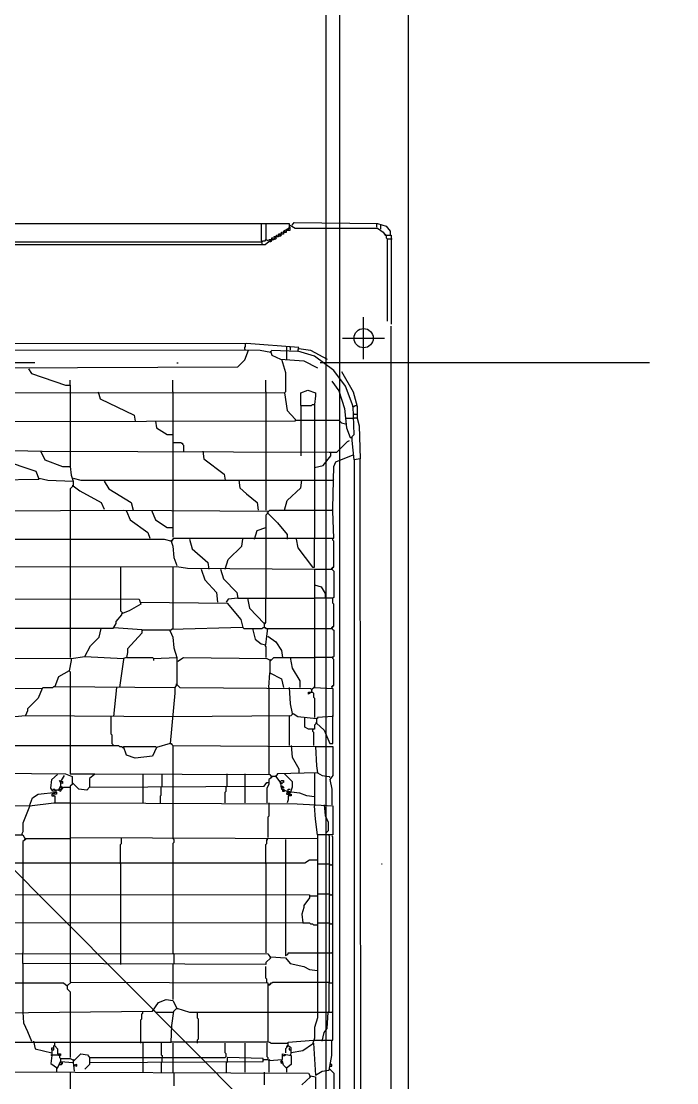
# Model space of a CAD drawing. Extents: x 4511820 to 5180432, y -1526536 to -944957.
# Drawn here: x 5147823 to 5148300, y -1028558 to -1027784 of the extents above; entities that cross this region are included whole.
import ezdxf

# ---------------------------------------------------------------- set-up
doc = ezdxf.new("R2010")
doc.units = 0
doc.header["$MEASUREMENT"] = 0
doc.linetypes.add('BODKOCIARKOVANA_3', pattern=[5.6, 3, -1.3, 0, -1.3])
for name, color, linetype in [('osi', 253, 'CONTINUOUS'), ('POZEMOK', 7, 'CONTINUOUS'), ('ZZ-chladenie', 133, 'CONTINUOUS')]:
    doc.layers.add(name, color=color, linetype=linetype)

msp = doc.modelspace()

# ---------------------------------------------------------------- linework, layer by layer
at = {"layer": 'osi', "linetype": 'BODKOCIARKOVANA_3', "ltscale": 80}
msp.add_line((5157242.5, -1028033.172), (5093572.5, -1028033.172), dxfattribs=at)
at = {"layer": 'POZEMOK'}
msp.add_line((5149565.898, -1030158.886), (5143002.5, -1023568.172), dxfattribs=at)
at = {"layer": 'ZZ-chladenie'}
for p, q in [((5148044.716, -1028913.604), (5148044.716, -1026664.74)), ((5148054.716, -1028913.604), (5148054.716, -1026664.74)), ((5148104.716, -1028913.604), (5148104.716, -1026664.74)), ((5147396.079, -1027931.365), (5148017.896, -1027931.365)), ((5147997.405, -1027931.365), (5147997.405, -1027944.084)), ((5148000.937, -1027931.365), (5148000.937, -1027943.377)), ((5148017.896, -1027934.898), (5148013.657, -1027937.018)), ((5148015.776, -1027937.724), (5148015.776, -1027936.311)), ((5148015.776, -1027936.311), (5148018.602, -1027936.311)), ((5148017.189, -1027935.604), (5148017.896, -1027934.898)), ((5148017.189, -1027936.311), (5148017.189, -1027935.604)), ((5148017.189, -1027935.604), (5148017.189, -1027936.311)), ((5148017.896, -1027931.365), (5148017.896, -1027934.898)), ((5148017.896, -1027934.898), (5148017.896, -1027934.191)), ((5148017.896, -1027934.191), (5148018.602, -1027934.191)), ((5148017.896, -1027934.898), (5148018.602, -1027935.604)), ((5148018.602, -1027932.778), (5148022.136, -1027934.898)), ((5148018.602, -1027936.311), (5148018.602, -1027934.191)), ((5148020.016, -1027932.778), (5148021.429, -1027930.658)), ((5148021.429, -1027930.658), (5148082.198, -1027931.365)), ((5148022.136, -1027934.898), (5148082.198, -1027934.898)), ((5148081.491, -1027931.365), (5148081.491, -1027934.191)), ((5148082.198, -1027931.365), (5148088.557, -1027933.485)), ((5148082.198, -1027934.898), (5148086.437, -1027937.724)), ((5148084.318, -1027932.072), (5148084.318, -1027935.604)), ((5148088.557, -1027933.485), (5148091.384, -1027937.018)), ((5147997.405, -1027944.084), (5147998.111, -1027944.084)), ((5147998.111, -1027944.79), (5147998.818, -1027944.084)), ((5147998.818, -1027944.084), (5148000.231, -1027944.084)), ((5148000.231, -1027944.084), (5148000.937, -1027943.377)), ((5148000.937, -1027943.377), (5148001.644, -1027943.377)), ((5148001.644, -1027943.377), (5148002.35, -1027944.084)), ((5148006.591, -1027943.377), (5148003.057, -1027943.377)), ((5148003.057, -1027943.377), (5148003.057, -1027944.79)), ((5148004.47, -1027944.084), (5148003.764, -1027943.377)), ((5148003.764, -1027943.377), (5148004.47, -1027944.084)), ((5148003.764, -1027944.79), (5148004.47, -1027944.084)), ((5148004.47, -1027944.084), (5148005.177, -1027944.084)), ((5148004.47, -1027944.084), (5148004.47, -1027944.79)), ((5148005.177, -1027942.671), (5148005.177, -1027941.964)), ((5148005.177, -1027941.964), (5148005.884, -1027941.964)), ((5148005.884, -1027941.964), (5148005.177, -1027942.671)), ((5148005.177, -1027942.671), (5148005.177, -1027943.377)), ((5148005.177, -1027944.084), (5148005.177, -1027943.377)), ((5148007.297, -1027941.258), (5148006.591, -1027941.964)), ((5148010.123, -1027941.258), (5148006.591, -1027941.258)), ((5148006.591, -1027941.258), (5148006.591, -1027943.377)), ((5148006.591, -1027941.964), (5148007.297, -1027942.671)), ((5148008.004, -1027941.964), (5148007.297, -1027941.258)), ((5148007.297, -1027942.671), (5148008.004, -1027942.671)), ((5148008.004, -1027942.671), (5148008.71, -1027941.964)), ((5148008.71, -1027941.964), (5148008.004, -1027941.964)), ((5148008.71, -1027940.551), (5148008.71, -1027939.845)), ((5148008.71, -1027939.845), (5148009.417, -1027939.845)), ((5148009.417, -1027939.845), (5148008.71, -1027940.551)), ((5148008.71, -1027940.551), (5148008.71, -1027941.258)), ((5148010.83, -1027939.138), (5148010.123, -1027939.845)), ((5148013.657, -1027939.138), (5148010.123, -1027939.138)), ((5148010.123, -1027939.138), (5148010.123, -1027941.258)), ((5148010.123, -1027939.845), (5148010.83, -1027940.551)), ((5148011.536, -1027939.845), (5148010.83, -1027939.138)), ((5148010.83, -1027940.551), (5148011.536, -1027940.551)), ((5148011.536, -1027940.551), (5148012.243, -1027939.845)), ((5148012.243, -1027939.845), (5148011.536, -1027939.845)), ((5148012.243, -1027938.431), (5148012.243, -1027937.724)), ((5148012.243, -1027937.724), (5148012.95, -1027937.724)), ((5148012.95, -1027937.724), (5148012.243, -1027938.431)), ((5148012.243, -1027938.431), (5148012.243, -1027939.138)), ((5148013.657, -1027937.724), (5148014.363, -1027937.018)), ((5148013.657, -1027937.018), (5148013.657, -1027939.138)), ((5148013.657, -1027937.724), (5148015.776, -1027937.724)), ((5148014.363, -1027937.018), (5148015.07, -1027937.724)), ((5148015.07, -1027937.724), (5148015.776, -1027937.018)), ((5148086.437, -1027937.724), (5148087.85, -1027939.845)), ((5148088.557, -1027939.845), (5148087.85, -1027939.138)), ((5148087.85, -1027939.845), (5148092.09, -1027939.845)), ((5148088.557, -1027939.845), (5148088.557, -1027941.964)), ((5148088.557, -1027941.964), (5148089.263, -1027942.671)), ((5148089.263, -1027942.671), (5148092.09, -1027942.671)), ((5148089.263, -1027942.671), (5148089.263, -1028002.733)), ((5148091.384, -1027937.018), (5148091.384, -1027939.845)), ((5148092.09, -1027939.845), (5148092.09, -1028004.852)), ((5148092.09, -1027942.671), (5148092.797, -1027942.671)), ((5147418.691, -1027944.79), (5147998.111, -1027944.79)), ((5148000.231, -1027946.911), (5147418.691, -1027946.911)), ((5147998.111, -1027946.911), (5147998.111, -1027945.497)), ((5148003.057, -1027944.79), (5148000.231, -1027946.911)), ((5148004.47, -1027944.79), (5148003.764, -1027944.79)), ((5148072.094, -1028030.412), (5148072.094, -1027999.75)), ((5148092.09, -1028790.602), (5148092.09, -1028006.265)), ((5147986.805, -1028018.985), (5147590.397, -1028019.691)), ((5147985.392, -1028021.811), (5147986.098, -1028021.104)), ((5147986.098, -1028021.104), (5147986.098, -1028018.985)), ((5148024.962, -1028021.811), (5147986.805, -1028018.985)), ((5148015.776, -1028021.104), (5148015.776, -1028023.931)), ((5148018.602, -1028021.811), (5148018.602, -1028021.104)), ((5148056.763, -1028015.081), (5148087.424, -1028015.081)), ((5147605.236, -1028023.224), (5147996.698, -1028023.931)), ((5147985.392, -1028023.224), (5147985.392, -1028021.811)), ((5147985.392, -1028023.224), (5147985.392, -1028023.931)), ((5147985.392, -1028030.997), (5147988.218, -1028023.931)), ((5147996.698, -1028023.931), (5148004.47, -1028025.344)), ((5148004.47, -1028025.344), (5148005.177, -1028023.931)), ((5148004.47, -1028025.344), (5148004.47, -1028024.638)), ((5148004.47, -1028025.344), (5148005.177, -1028027.464)), ((5148005.177, -1028023.931), (5148024.255, -1028024.638)), ((5148005.177, -1028027.464), (5148011.536, -1028030.29)), ((5148015.776, -1028023.931), (5148015.776, -1028030.29)), ((5148018.602, -1028021.811), (5148018.602, -1028023.931)), ((5148024.255, -1028024.638), (5148024.962, -1028021.811)), ((5148036.268, -1028028.17), (5148024.255, -1028024.638)), ((5148024.962, -1028022.517), (5148033.441, -1028023.931)), ((5148033.441, -1028023.931), (5148045.454, -1028030.29)), ((5148050.4, -1028038.77), (5148036.268, -1028028.17)), ((5147631.381, -1028037.356), (5147980.446, -1028035.943)), ((5147980.446, -1028035.943), (5147985.392, -1028030.997)), ((5148011.536, -1028030.29), (5148028.495, -1028031.704)), ((5148012.243, -1028030.29), (5148015.07, -1028040.183)), ((5148028.495, -1028031.704), (5148038.388, -1028036.65)), ((5147827.818, -1028037.356), (5147829.938, -1028040.89)), ((5147829.938, -1028040.89), (5147854.669, -1028049.369)), ((5148015.07, -1028040.183), (5148015.07, -1028054.315)), ((5148058.879, -1028050.076), (5148050.4, -1028038.77)), ((5148056.053, -1028039.476), (5148064.532, -1028054.315)), ((5147854.669, -1028049.369), (5147858.203, -1028049.369)), ((5147858.203, -1028049.369), (5147858.203, -1028045.835)), ((5147858.203, -1028049.369), (5147858.203, -1028054.315)), ((5147933.103, -1028054.315), (5147933.103, -1028045.835)), ((5148000.937, -1028054.315), (5148000.937, -1028045.835)), ((5148048.987, -1028046.542), (5148053.933, -1028053.608)), ((5148064.532, -1028064.914), (5148058.879, -1028050.076)), ((5147557.893, -1028054.315), (5148014.363, -1028055.022)), ((5147858.203, -1028054.315), (5147858.203, -1028075.513)), ((5147878.694, -1028054.315), (5147880.107, -1028059.261)), ((5147880.107, -1028059.261), (5147904.839, -1028071.274)), ((5147933.103, -1028054.315), (5147933.103, -1028075.513)), ((5148000.937, -1028054.315), (5148000.937, -1028075.513)), ((5148015.07, -1028054.315), (5148014.363, -1028055.022)), ((5148014.363, -1028055.022), (5148016.483, -1028067.74)), ((5148026.375, -1028055.022), (5148031.322, -1028052.902)), ((5148026.375, -1028064.208), (5148026.375, -1028055.022)), ((5148031.322, -1028052.902), (5148036.975, -1028055.022)), ((5148036.975, -1028057.142), (5148036.268, -1028063.501)), ((5148036.975, -1028055.022), (5148036.975, -1028057.142)), ((5148053.933, -1028053.608), (5148058.173, -1028066.327)), ((5148064.532, -1028054.315), (5148067.359, -1028064.914)), ((5148016.483, -1028067.74), (5148022.136, -1028074.1)), ((5148026.375, -1028064.208), (5148026.375, -1028074.807)), ((5148026.375, -1028064.208), (5148034.148, -1028064.208)), ((5148034.148, -1028064.208), (5148034.855, -1028063.501)), ((5148034.855, -1028063.501), (5148036.268, -1028063.501)), ((5148036.268, -1028063.501), (5148036.268, -1028074.807)), ((5148058.173, -1028066.327), (5148059.586, -1028080.46)), ((5148064.532, -1028064.914), (5148063.826, -1028064.914)), ((5148064.532, -1028064.914), (5148065.239, -1028064.914)), ((5148065.239, -1028085.406), (5148064.532, -1028064.914)), ((5148065.239, -1028064.914), (5148065.945, -1028064.208)), ((5148065.945, -1028064.208), (5148066.652, -1028064.208)), ((5148067.359, -1028064.914), (5148067.359, -1028073.394)), ((5148022.136, -1028075.513), (5147747.264, -1028076.22)), ((5147858.203, -1028075.513), (5147858.203, -1028097.418)), ((5147904.839, -1028071.274), (5147905.545, -1028075.513)), ((5147920.384, -1028075.513), (5147921.091, -1028080.46)), ((5147933.103, -1028075.513), (5147933.103, -1028085.406)), ((5148000.937, -1028075.513), (5148000.937, -1028097.418)), ((5148022.136, -1028074.1), (5148022.136, -1028075.513)), ((5148022.136, -1028074.807), (5148046.867, -1028074.807)), ((5148026.375, -1028074.807), (5148026.375, -1028097.418)), ((5148036.268, -1028074.807), (5148036.268, -1028097.418)), ((5148046.867, -1028074.807), (5148053.933, -1028074.807)), ((5148053.933, -1028074.807), (5148056.053, -1028076.926)), ((5148058.879, -1028073.394), (5148065.239, -1028073.394)), ((5148065.239, -1028070.567), (5148064.532, -1028070.567)), ((5148065.239, -1028070.567), (5148067.359, -1028070.567)), ((5148067.359, -1028073.394), (5148065.239, -1028073.394)), ((5148067.359, -1028073.394), (5148068.772, -1028079.047)), ((5147921.091, -1028080.46), (5147928.863, -1028085.406)), ((5148056.053, -1028076.926), (5148058.879, -1028077.633)), ((5148059.586, -1028080.46), (5148062.412, -1028087.526)), ((5148068.772, -1028079.047), (5148069.479, -1028103.071)), ((5147928.863, -1028085.406), (5147933.103, -1028085.406)), ((5147933.103, -1028085.406), (5147933.103, -1028097.418)), ((5147933.103, -1028091.059), (5147938.756, -1028091.059)), ((5147938.756, -1028091.059), (5147939.462, -1028091.765)), ((5148052.52, -1028098.125), (5148060.293, -1028090.352)), ((5148060.293, -1028090.352), (5148061.706, -1028089.646)), ((5148062.412, -1028087.526), (5148063.119, -1028087.526)), ((5148063.119, -1028087.526), (5148063.826, -1028087.526)), ((5148063.826, -1028086.819), (5148065.239, -1028085.406)), ((5148063.826, -1028089.646), (5148063.826, -1028086.819)), ((5148065.239, -1028103.778), (5148063.826, -1028089.646)), ((5147805.913, -1028096.712), (5147837.711, -1028097.418)), ((5147837.004, -1028098.125), (5147837.004, -1028097.418)), ((5147837.004, -1028098.125), (5147839.83, -1028103.778)), ((5147837.711, -1028097.418), (5148046.867, -1028098.125)), ((5147858.203, -1028097.418), (5147858.203, -1028108.724)), ((5147933.103, -1028097.418), (5147933.103, -1028118.617)), ((5147939.462, -1028091.765), (5147940.169, -1028091.765)), ((5147940.169, -1028091.765), (5147940.169, -1028092.472)), ((5147940.169, -1028092.472), (5147940.875, -1028093.178)), ((5147940.875, -1028093.178), (5147940.875, -1028097.418)), ((5147955.008, -1028097.418), (5147955.714, -1028103.071)), ((5148000.937, -1028097.418), (5148000.937, -1028118.617)), ((5148026.375, -1028097.418), (5148026.375, -1028100.951)), ((5148036.268, -1028097.418), (5148036.268, -1028118.617)), ((5148046.867, -1028098.125), (5148052.52, -1028098.125)), ((5148048.28, -1028100.951), (5148048.28, -1028098.831)), ((5147833.471, -1028112.257), (5147808.033, -1028103.778)), ((5147839.83, -1028103.778), (5147852.549, -1028108.724)), ((5147955.714, -1028103.071), (5147970.553, -1028114.377)), ((5148042.627, -1028108.017), (5148048.28, -1028100.951)), ((5148050.4, -1028108.724), (5148051.814, -1028105.191)), ((5148051.814, -1028105.191), (5148064.532, -1028100.244)), ((5148069.479, -1028103.071), (5148065.239, -1028103.778)), ((5148065.239, -1028103.778), (5148065.239, -1028758.098)), ((5148070.185, -1028758.805), (5148069.479, -1028103.071)), ((5147835.591, -1028117.91), (5147833.471, -1028112.257)), ((5147852.549, -1028108.724), (5147858.203, -1028108.724)), ((5147858.203, -1028108.724), (5147858.909, -1028115.083)), ((5147970.553, -1028114.377), (5147971.26, -1028118.617)), ((5148036.268, -1028109.431), (5148042.627, -1028108.017)), ((5148049.693, -1028139.108), (5148050.4, -1028108.724)), ((5147783.302, -1028118.617), (5147835.591, -1028117.91)), ((5147835.591, -1028117.203), (5147834.884, -1028117.91)), ((5147835.591, -1028117.203), (5147841.95, -1028118.617)), ((5147841.95, -1028118.617), (5147860.322, -1028119.323)), ((5147858.909, -1028115.083), (5147860.322, -1028119.323)), ((5147860.322, -1028117.203), (5147865.975, -1028118.617)), ((5147860.322, -1028119.323), (5147860.322, -1028122.856)), ((5147865.975, -1028118.617), (5148049.693, -1028118.617)), ((5147882.934, -1028119.323), (5147886.466, -1028124.976)), ((5147933.103, -1028118.617), (5147933.103, -1028140.521)), ((5147981.152, -1028118.617), (5147981.859, -1028124.269)), ((5148000.937, -1028118.617), (5148000.937, -1028140.521)), ((5148026.375, -1028124.269), (5148027.082, -1028118.617)), ((5148036.268, -1028118.617), (5148036.268, -1028140.521)), ((5148049.693, -1028118.617), (5148050.4, -1028117.91)), ((5147860.322, -1028122.856), (5147858.203, -1028124.976)), ((5147858.203, -1028124.976), (5147858.203, -1028140.521)), ((5147860.322, -1028122.856), (5147859.616, -1028122.856)), ((5147860.322, -1028122.856), (5147865.269, -1028126.39)), ((5147865.269, -1028126.39), (5147880.814, -1028134.869)), ((5147886.466, -1028124.976), (5147902.719, -1028134.869)), ((5147981.859, -1028124.269), (5147986.805, -1028128.509)), ((5147986.805, -1028128.509), (5147994.578, -1028134.869)), ((5148016.483, -1028133.456), (5148026.375, -1028124.269)), ((5147880.814, -1028134.869), (5147882.934, -1028139.815)), ((5147902.719, -1028134.869), (5147904.132, -1028140.521)), ((5147994.578, -1028134.869), (5147995.284, -1028140.521)), ((5148014.363, -1028140.521), (5148016.483, -1028133.456)), ((5147782.595, -1028141.228), (5147897.066, -1028140.521)), ((5147858.203, -1028140.521), (5147858.203, -1028161.719)), ((5147897.066, -1028140.521), (5148002.35, -1028141.228)), ((5147899.186, -1028141.228), (5147899.186, -1028140.521)), ((5147899.186, -1028141.228), (5147902.012, -1028147.587)), ((5147917.557, -1028140.521), (5147920.384, -1028147.587)), ((5147933.103, -1028140.521), (5147933.103, -1028153.24)), ((5148002.35, -1028142.641), (5148000.937, -1028144.055)), ((5148000.937, -1028144.055), (5148000.937, -1028161.719)), ((5148002.35, -1028142.641), (5148001.644, -1028142.641)), ((5148002.35, -1028141.228), (5148003.057, -1028141.228)), ((5148002.35, -1028141.228), (5148002.35, -1028142.641)), ((5148002.35, -1028142.641), (5148009.417, -1028149.708)), ((5148003.057, -1028141.228), (5148003.764, -1028140.521)), ((5148003.764, -1028140.521), (5148048.987, -1028140.521)), ((5148036.268, -1028140.521), (5148036.268, -1028161.719)), ((5148048.987, -1028140.521), (5148049.693, -1028139.815)), ((5148049.693, -1028141.228), (5148049.693, -1028139.108)), ((5148050.4, -1028161.013), (5148049.693, -1028141.228)), ((5147902.012, -1028147.587), (5147914.731, -1028156.774)), ((5147920.384, -1028147.587), (5147928.863, -1028153.24)), ((5148009.417, -1028149.708), (5148016.483, -1028158.187)), ((5147914.731, -1028156.774), (5147916.144, -1028161.013)), ((5147928.863, -1028153.24), (5147933.103, -1028153.24)), ((5147933.103, -1028153.24), (5147933.103, -1028160.306)), ((5147992.458, -1028161.719), (5147994.578, -1028155.36)), ((5147994.578, -1028155.36), (5148000.937, -1028153.24)), ((5148016.483, -1028158.187), (5148016.483, -1028161.719)), ((5147750.798, -1028161.719), (5147926.743, -1028161.719)), ((5147858.203, -1028161.719), (5147858.203, -1028182.212)), ((5147926.743, -1028161.719), (5147932.396, -1028163.133)), ((5147931.69, -1028163.133), (5147932.396, -1028162.426)), ((5147931.69, -1028163.133), (5147933.103, -1028166.666)), ((5147932.396, -1028163.133), (5147933.809, -1028161.013)), ((5147933.103, -1028166.666), (5147933.809, -1028175.145)), ((5147933.809, -1028161.013), (5148050.4, -1028161.013)), ((5147945.115, -1028161.719), (5147947.235, -1028168.786)), ((5147973.38, -1028176.558), (5147983.272, -1028166.666)), ((5147983.272, -1028166.666), (5147983.979, -1028161.719)), ((5148000.937, -1028161.719), (5148000.937, -1028183.625)), ((5148022.842, -1028161.719), (5148024.255, -1028168.079)), ((5148024.255, -1028168.079), (5148034.855, -1028182.212)), ((5148036.268, -1028182.212), (5148036.268, -1028161.719)), ((5148049.693, -1028161.719), (5148049.693, -1028161.013)), ((5148049.693, -1028162.426), (5148049.693, -1028161.719)), ((5148050.4, -1028163.133), (5148049.693, -1028162.426)), ((5148050.4, -1028182.212), (5148050.4, -1028163.133)), ((5147933.809, -1028175.145), (5147935.93, -1028180.798)), ((5147947.235, -1028168.786), (5147958.541, -1028178.678)), ((5147708.401, -1028182.212), (5147935.93, -1028181.505)), ((5147858.203, -1028182.212), (5147858.203, -1028204.823)), ((5147894.946, -1028182.212), (5147894.946, -1028204.823)), ((5147933.103, -1028182.212), (5147933.103, -1028207.649)), ((5147935.93, -1028181.505), (5147943.702, -1028182.918)), ((5147943.702, -1028182.918), (5148036.268, -1028183.625)), ((5147953.595, -1028183.625), (5147956.421, -1028191.397)), ((5147958.541, -1028178.678), (5147959.248, -1028183.625)), ((5147967.727, -1028183.625), (5147969.847, -1028190.691)), ((5147971.26, -1028183.625), (5147973.38, -1028176.558)), ((5148000.937, -1028183.625), (5148000.937, -1028204.823)), ((5148034.855, -1028182.212), (5148036.268, -1028182.212)), ((5148036.268, -1028183.625), (5148048.987, -1028183.625)), ((5148036.268, -1028183.625), (5148036.268, -1028269.831)), ((5148048.987, -1028182.918), (5148049.693, -1028182.212)), ((5148048.987, -1028183.625), (5148049.693, -1028182.918)), ((5148048.987, -1028183.625), (5148048.987, -1028182.918)), ((5148048.987, -1028183.625), (5148049.693, -1028184.331)), ((5148049.693, -1028182.212), (5148050.4, -1028182.212)), ((5147956.421, -1028191.397), (5147964.9, -1028200.583)), ((5147969.847, -1028190.691), (5147979.739, -1028200.583)), ((5148049.693, -1028184.331), (5148050.4, -1028185.038)), ((5148050.4, -1028185.038), (5148050.4, -1028204.117)), ((5148036.268, -1028194.93), (5148041.214, -1028196.344)), ((5148041.214, -1028196.344), (5148044.041, -1028201.29)), ((5147708.401, -1028204.823), (5147908.371, -1028205.53)), ((5147858.203, -1028204.823), (5147858.203, -1028226.728)), ((5147894.946, -1028204.823), (5147894.946, -1028214.009)), ((5147908.371, -1028205.53), (5147909.784, -1028209.062)), ((5147964.9, -1028200.583), (5147965.607, -1028207.649)), ((5147973.38, -1028205.53), (5147971.966, -1028207.649)), ((5147980.446, -1028204.823), (5147973.38, -1028205.53)), ((5147979.739, -1028200.583), (5147980.446, -1028204.823)), ((5147980.446, -1028204.823), (5148036.268, -1028204.823)), ((5147987.512, -1028204.823), (5147988.925, -1028211.889)), ((5148000.937, -1028222.488), (5148000.937, -1028204.823)), ((5148049.693, -1028204.823), (5148036.268, -1028204.823)), ((5148044.041, -1028201.29), (5148044.041, -1028204.823)), ((5148049.693, -1028204.823), (5148049.693, -1028204.117)), ((5148050.4, -1028204.117), (5148049.693, -1028204.823)), ((5148049.693, -1028208.356), (5148049.693, -1028204.823)), ((5147894.946, -1028214.009), (5147895.653, -1028214.715)), ((5147901.305, -1028214.009), (5147895.653, -1028216.128)), ((5147895.653, -1028214.715), (5147896.359, -1028215.422)), ((5147909.784, -1028209.062), (5147901.305, -1028214.009)), ((5147909.784, -1028207.649), (5147972.673, -1028208.356)), ((5147933.103, -1028207.649), (5147933.103, -1028226.728)), ((5147972.673, -1028208.356), (5147982.566, -1028220.369)), ((5147988.925, -1028211.889), (5147999.524, -1028223.195)), ((5148050.4, -1028209.062), (5148049.693, -1028208.356)), ((5148050.4, -1028225.314), (5148050.4, -1028209.062)), ((5147895.653, -1028216.835), (5147891.413, -1028221.782)), ((5147891.413, -1028221.782), (5147891.413, -1028223.195)), ((5147895.653, -1028216.128), (5147895.653, -1028216.835)), ((5147982.566, -1028220.369), (5147983.979, -1028226.021)), ((5147999.524, -1028223.195), (5148000.231, -1028222.488)), ((5148000.231, -1028223.195), (5148000.937, -1028222.488)), ((5147889.293, -1028226.728), (5147708.401, -1028226.728)), ((5147858.203, -1028226.728), (5147858.203, -1028247.926)), ((5147879.4, -1028233.087), (5147880.814, -1028226.728)), ((5147891.413, -1028223.195), (5147889.293, -1028226.728)), ((5147890, -1028226.021), (5147910.491, -1028227.435)), ((5147910.491, -1028230.261), (5147899.892, -1028241.567)), ((5147910.491, -1028227.435), (5147910.491, -1028230.261)), ((5147911.198, -1028228.141), (5147910.491, -1028228.848)), ((5147931.69, -1028228.141), (5147911.198, -1028228.141)), ((5147930.983, -1028228.848), (5147930.983, -1028228.141)), ((5147930.983, -1028228.848), (5147933.103, -1028233.087)), ((5147983.979, -1028226.021), (5147931.69, -1028227.435)), ((5147931.69, -1028227.435), (5147931.69, -1028228.141)), ((5147933.103, -1028226.728), (5147932.396, -1028227.435)), ((5147983.979, -1028226.021), (5147984.685, -1028226.728)), ((5147984.685, -1028226.728), (5147998.111, -1028226.728)), ((5147991.045, -1028226.728), (5147993.165, -1028234.501)), ((5147998.111, -1028226.728), (5147998.818, -1028226.021)), ((5147998.818, -1028226.021), (5148000.231, -1028226.021)), ((5147999.524, -1028223.195), (5148000.231, -1028223.195)), ((5147999.524, -1028223.195), (5147999.524, -1028226.021)), ((5148000.231, -1028226.021), (5148000.937, -1028226.728)), ((5148000.937, -1028226.728), (5148036.268, -1028226.728)), ((5148001.644, -1028232.38), (5148002.35, -1028226.728)), ((5148036.268, -1028226.728), (5148048.987, -1028226.728)), ((5148048.987, -1028226.021), (5148049.693, -1028225.314)), ((5148048.987, -1028226.728), (5148049.693, -1028226.021)), ((5148048.987, -1028226.728), (5148048.987, -1028226.021)), ((5148048.987, -1028226.728), (5148049.693, -1028227.435)), ((5148049.693, -1028225.314), (5148050.4, -1028225.314)), ((5148049.693, -1028227.435), (5148050.4, -1028228.141)), ((5148050.4, -1028228.141), (5148050.4, -1028247.219)), ((5147873.041, -1028239.447), (5147879.4, -1028233.087)), ((5147933.103, -1028233.087), (5147933.809, -1028240.86)), ((5147993.165, -1028234.501), (5147997.405, -1028238.034)), ((5147997.405, -1028238.034), (5148000.937, -1028238.74)), ((5148000.937, -1028238.74), (5148001.644, -1028232.38)), ((5148002.35, -1028232.38), (5148008.004, -1028236.62)), ((5148008.004, -1028236.62), (5148012.243, -1028242.98)), ((5147868.801, -1028247.219), (5147873.041, -1028239.447)), ((5147899.892, -1028244.393), (5147899.186, -1028247.926)), ((5147899.892, -1028241.567), (5147899.892, -1028244.393)), ((5147933.809, -1028240.86), (5147935.93, -1028247.926)), ((5148000.231, -1028238.74), (5148000.231, -1028239.447)), ((5148000.231, -1028239.447), (5148000.937, -1028240.153)), ((5148000.937, -1028240.153), (5148000.937, -1028247.926)), ((5148012.243, -1028242.98), (5148012.95, -1028247.926)), ((5147708.401, -1028247.926), (5147858.909, -1028248.633)), ((5147858.909, -1028250.046), (5147857.496, -1028257.819)), ((5147858.909, -1028248.633), (5147868.801, -1028247.219)), ((5147858.909, -1028248.633), (5147858.909, -1028250.046)), ((5147868.801, -1028247.219), (5147897.066, -1028248.633)), ((5147897.066, -1028249.339), (5147894.239, -1028269.831)), ((5147899.186, -1028247.926), (5147897.066, -1028248.633)), ((5147897.066, -1028248.633), (5147897.066, -1028249.339)), ((5147899.186, -1028247.926), (5147918.264, -1028247.926)), ((5147918.264, -1028247.926), (5147918.971, -1028248.633)), ((5147918.971, -1028248.633), (5147935.93, -1028247.926)), ((5147918.971, -1028248.633), (5147918.971, -1028250.046)), ((5147935.93, -1028247.926), (5147935.93, -1028267.711)), ((5147936.636, -1028250.753), (5147940.875, -1028247.926)), ((5147940.875, -1028247.926), (5148001.644, -1028248.633)), ((5148001.644, -1028248.633), (5148004.47, -1028250.046)), ((5148003.764, -1028250.046), (5148004.47, -1028249.339)), ((5148003.764, -1028250.046), (5148003.764, -1028259.232)), ((5148004.47, -1028250.046), (5148006.591, -1028247.926)), ((5148006.591, -1028247.926), (5148036.268, -1028247.926)), ((5148018.602, -1028247.926), (5148020.016, -1028255.698)), ((5148049.693, -1028247.926), (5148036.268, -1028247.926)), ((5148049.693, -1028247.926), (5148049.693, -1028247.219)), ((5148050.4, -1028247.219), (5148049.693, -1028247.926)), ((5148049.693, -1028248.633), (5148049.693, -1028247.926)), ((5148050.4, -1028249.339), (5148049.693, -1028248.633)), ((5148050.4, -1028268.418), (5148050.4, -1028249.339)), ((5147857.496, -1028257.819), (5147849.723, -1028262.058)), ((5147857.496, -1028257.819), (5147858.203, -1028258.526)), ((5147858.203, -1028258.526), (5147858.203, -1028269.831)), ((5148003.057, -1028269.831), (5148003.764, -1028259.232)), ((5148003.764, -1028259.232), (5148012.243, -1028263.471)), ((5148020.016, -1028255.698), (5148025.669, -1028264.885)), ((5147845.483, -1028269.831), (5147846.19, -1028269.124)), ((5147846.19, -1028269.124), (5147846.896, -1028269.124)), ((5147849.723, -1028262.058), (5147846.896, -1028269.124)), ((5147846.896, -1028269.124), (5147934.516, -1028269.831)), ((5147935.93, -1028267.711), (5147934.516, -1028269.831)), ((5147935.93, -1028267.711), (5147935.223, -1028267.711)), ((5147935.93, -1028267.711), (5147938.049, -1028269.831)), ((5148012.243, -1028263.471), (5148013.657, -1028269.831)), ((5148025.669, -1028264.885), (5148025.669, -1028269.831)), ((5148048.987, -1028269.124), (5148049.693, -1028268.418)), ((5148048.987, -1028269.831), (5148049.693, -1028269.124)), ((5148048.987, -1028269.831), (5148048.987, -1028269.124)), ((5148049.693, -1028268.418), (5148050.4, -1028268.418)), ((5147708.401, -1028269.831), (5147837.711, -1028270.537)), ((5147837.711, -1028270.537), (5147834.884, -1028277.604)), ((5147837.711, -1028270.537), (5147838.417, -1028269.831)), ((5147838.417, -1028269.831), (5147845.483, -1028269.831)), ((5147858.203, -1028269.831), (5147858.203, -1028291.029)), ((5147890, -1028291.029), (5147891.413, -1028276.897)), ((5147891.413, -1028276.897), (5147892.119, -1028269.831)), ((5147934.516, -1028274.071), (5147930.983, -1028310.814)), ((5147934.516, -1028269.831), (5147934.516, -1028274.071)), ((5147938.049, -1028269.831), (5148033.441, -1028270.537)), ((5148003.057, -1028269.831), (5148003.057, -1028291.029)), ((5148017.896, -1028269.831), (5148018.602, -1028281.844)), ((5148034.148, -1028273.364), (5148032.028, -1028274.777)), ((5148032.028, -1028274.777), (5148032.028, -1028273.364)), ((5148032.028, -1028273.364), (5148034.148, -1028273.364)), ((5148033.441, -1028270.537), (5148034.148, -1028271.244)), ((5148036.268, -1028269.831), (5148034.148, -1028271.244)), ((5148034.148, -1028271.244), (5148034.855, -1028271.244)), ((5148034.148, -1028271.244), (5148034.148, -1028273.364)), ((5148034.148, -1028273.364), (5148034.855, -1028273.364)), ((5148034.855, -1028273.364), (5148035.561, -1028274.071)), ((5148036.268, -1028269.831), (5148035.561, -1028269.831)), ((5148035.561, -1028274.071), (5148035.561, -1028276.897)), ((5148035.561, -1028276.897), (5148036.268, -1028277.604)), ((5148036.268, -1028269.831), (5148049.693, -1028270.537)), ((5148049.693, -1028270.537), (5148049.693, -1028291.029)), ((5147834.884, -1028277.604), (5147827.112, -1028285.376)), ((5148018.602, -1028281.844), (5148020.016, -1028288.91)), ((5148036.268, -1028277.604), (5148036.268, -1028291.736)), ((5147817.926, -1028291.029), (5147825.698, -1028290.323)), ((5147827.112, -1028286.789), (5147825.698, -1028290.323)), ((5147825.698, -1028290.323), (5147933.103, -1028291.029)), ((5147827.112, -1028285.376), (5147827.112, -1028286.789)), ((5147858.203, -1028291.029), (5147858.203, -1028312.228)), ((5147887.88, -1028291.029), (5147887.88, -1028303.748)), ((5147933.103, -1028291.029), (5148019.309, -1028290.323)), ((5148003.057, -1028291.029), (5148003.057, -1028312.228)), ((5148017.896, -1028291.029), (5148018.602, -1028290.323)), ((5148017.896, -1028291.029), (5148017.896, -1028312.228)), ((5148019.309, -1028290.323), (5148020.723, -1028288.91)), ((5148020.016, -1028288.91), (5148020.016, -1028289.616)), ((5148020.723, -1028288.91), (5148024.255, -1028291.029)), ((5148024.255, -1028291.029), (5148037.681, -1028292.442)), ((5148029.202, -1028298.802), (5148029.202, -1028291.736)), ((5148038.388, -1028292.442), (5148037.681, -1028292.442)), ((5148037.681, -1028292.442), (5148037.681, -1028295.976)), ((5148049.693, -1028291.029), (5148038.388, -1028291.736)), ((5148038.388, -1028291.736), (5148038.388, -1028292.442)), ((5148049.693, -1028291.029), (5148049.693, -1028290.323)), ((5148049.693, -1028310.814), (5148049.693, -1028291.029)), ((5148032.028, -1028300.215), (5148029.202, -1028298.802)), ((5148036.268, -1028300.215), (5148032.028, -1028300.215)), ((5148034.855, -1028300.922), (5148035.561, -1028300.215)), ((5148037.681, -1028295.976), (5148036.268, -1028297.389)), ((5148036.268, -1028297.389), (5148036.268, -1028300.215)), ((5148037.681, -1028295.976), (5148036.975, -1028295.976)), ((5148037.681, -1028295.976), (5148043.334, -1028300.922)), ((5147887.88, -1028303.748), (5147888.587, -1028304.455)), ((5147888.587, -1028304.455), (5147888.587, -1028310.814)), ((5148034.855, -1028300.922), (5148034.855, -1028301.628)), ((5148034.855, -1028301.628), (5148035.561, -1028302.335)), ((5148035.561, -1028302.335), (5148035.561, -1028312.228)), ((5148043.334, -1028300.922), (5148047.574, -1028310.814)), ((5147783.302, -1028312.228), (5147893.533, -1028312.228)), ((5147858.203, -1028312.228), (5147858.203, -1028332.719)), ((5147888.587, -1028310.814), (5147889.293, -1028311.521)), ((5147889.293, -1028311.521), (5147889.293, -1028312.228)), ((5147893.533, -1028312.228), (5147894.239, -1028312.934)), ((5147894.239, -1028312.934), (5147895.653, -1028312.934)), ((5147895.653, -1028312.934), (5147896.359, -1028313.641)), ((5147896.359, -1028313.641), (5147897.066, -1028313.641)), ((5147899.186, -1028319.294), (5147897.066, -1028312.934)), ((5147897.066, -1028312.934), (5147920.384, -1028312.934)), ((5147921.091, -1028313.641), (5147918.264, -1028320)), ((5147920.384, -1028312.934), (5147921.091, -1028313.641)), ((5147930.983, -1028310.814), (5147921.091, -1028313.641)), ((5147930.983, -1028310.814), (5147931.69, -1028310.814)), ((5147931.69, -1028310.814), (5147932.396, -1028311.521)), ((5147932.396, -1028311.521), (5147933.103, -1028312.228)), ((5147933.103, -1028312.228), (5148036.975, -1028312.934)), ((5147933.103, -1028312.228), (5147933.103, -1028332.719)), ((5148003.057, -1028312.228), (5148003.057, -1028332.719)), ((5148019.309, -1028312.228), (5148020.016, -1028320.707)), ((5148036.975, -1028312.934), (5148049.693, -1028312.934)), ((5148036.975, -1028312.934), (5148037.681, -1028327.066)), ((5148047.574, -1028310.814), (5148049.693, -1028310.814)), ((5148049.693, -1028312.934), (5148049.693, -1028334.132)), ((5147905.545, -1028321.414), (5147899.186, -1028319.294)), ((5147918.264, -1028320), (5147905.545, -1028321.414)), ((5148020.016, -1028320.707), (5148024.962, -1028329.186)), ((5148024.962, -1028329.186), (5148024.962, -1028332.012)), ((5148037.681, -1028327.066), (5148038.388, -1028332.012)), ((5147783.302, -1028332.012), (5147854.669, -1028332.719)), ((5147844.07, -1028343.319), (5147844.777, -1028336.959)), ((5147844.777, -1028336.959), (5147849.016, -1028333.426)), ((5147851.136, -1028339.079), (5147850.43, -1028337.666)), ((5147850.43, -1028337.666), (5147852.549, -1028338.372)), ((5147851.136, -1028339.079), (5147851.843, -1028337.666)), ((5147851.843, -1028337.666), (5147853.962, -1028334.132)), ((5147852.549, -1028338.372), (5147852.549, -1028339.785)), ((5147854.669, -1028332.719), (5147859.616, -1028334.839)), ((5147858.203, -1028332.719), (5147875.868, -1028332.719)), ((5147859.616, -1028334.839), (5147859.616, -1028340.492)), ((5147875.868, -1028333.426), (5147872.334, -1028336.253)), ((5147872.334, -1028336.253), (5147872.334, -1028342.612)), ((5147875.868, -1028332.719), (5147875.161, -1028333.426)), ((5147875.868, -1028332.719), (5148003.764, -1028333.426)), ((5147875.868, -1028332.719), (5147875.868, -1028333.426)), ((5147911.198, -1028333.426), (5147911.198, -1028342.612)), ((5147925.33, -1028341.905), (5147925.33, -1028332.719)), ((5147933.103, -1028332.719), (5147933.103, -1028342.612)), ((5147972.673, -1028341.905), (5147972.673, -1028332.719)), ((5147985.392, -1028332.719), (5147985.392, -1028342.612)), ((5148005.177, -1028335.546), (5148003.057, -1028336.959)), ((5148003.057, -1028336.959), (5148003.057, -1028339.079)), ((5148003.764, -1028333.426), (5148005.177, -1028335.546)), ((5148005.177, -1028334.839), (5148004.47, -1028335.546)), ((5148008.004, -1028334.839), (5148005.177, -1028334.839)), ((5148009.417, -1028332.719), (5148008.004, -1028334.839)), ((5148008.004, -1028334.839), (5148008.004, -1028334.132)), ((5148008.004, -1028334.839), (5148010.83, -1028338.372)), ((5148038.388, -1028332.012), (5148009.417, -1028332.719)), ((5148010.83, -1028338.372), (5148012.95, -1028339.785)), ((5148011.536, -1028338.372), (5148012.243, -1028337.666)), ((5148011.536, -1028339.785), (5148011.536, -1028338.372)), ((5148012.243, -1028337.666), (5148013.657, -1028337.666)), ((5148013.657, -1028337.666), (5148013.657, -1028339.079)), ((5148014.363, -1028332.719), (5148020.016, -1028338.372)), ((5148020.016, -1028338.372), (5148020.016, -1028342.612)), ((5148036.268, -1028332.012), (5148036.268, -1028356.037)), ((5148038.388, -1028332.012), (5148041.92, -1028334.132)), ((5148041.92, -1028334.132), (5148046.867, -1028334.839)), ((5148046.867, -1028334.839), (5148047.574, -1028335.546)), ((5148049.693, -1028334.132), (5148047.574, -1028336.959)), ((5148047.574, -1028336.959), (5148048.987, -1028344.025)), ((5147834.884, -1028347.558), (5147848.31, -1028346.145)), ((5147845.483, -1028345.438), (5147844.07, -1028343.319)), ((5147845.483, -1028344.025), (5147846.896, -1028344.025)), ((5147846.896, -1028345.438), (5147845.483, -1028345.438)), ((5147846.896, -1028344.025), (5147846.896, -1028345.438)), ((5147848.31, -1028344.732), (5147847.603, -1028345.438)), ((5147847.603, -1028345.438), (5147848.31, -1028345.438)), ((5147849.723, -1028344.732), (5147848.31, -1028344.732)), ((5147848.31, -1028346.145), (5147848.31, -1028347.558)), ((5147849.723, -1028344.732), (5147851.136, -1028341.905)), ((5147850.43, -1028344.025), (5147849.723, -1028344.732)), ((5147849.723, -1028344.732), (5147850.43, -1028344.025)), ((5147849.723, -1028344.732), (5147851.136, -1028345.438)), ((5147850.43, -1028344.025), (5147851.136, -1028344.025)), ((5147852.549, -1028339.785), (5147851.136, -1028339.079)), ((5147851.136, -1028339.079), (5147851.136, -1028341.905)), ((5147851.136, -1028341.905), (5147851.136, -1028342.612)), ((5147851.136, -1028341.905), (5147852.549, -1028342.612)), ((5147851.136, -1028342.612), (5147851.843, -1028343.319)), ((5147851.136, -1028345.438), (5147853.256, -1028342.612)), ((5147851.136, -1028344.025), (5147851.843, -1028344.025)), ((5147852.549, -1028342.612), (5147851.843, -1028343.319)), ((5147851.843, -1028344.025), (5147851.843, -1028343.319)), ((5147853.256, -1028342.612), (5147858.203, -1028342.612)), ((5147859.616, -1028340.492), (5147858.203, -1028341.905)), ((5147858.203, -1028341.905), (5147858.203, -1028398.434)), ((5147860.322, -1028339.785), (5147859.616, -1028339.785)), ((5147864.562, -1028344.025), (5147860.322, -1028339.785)), ((5147870.214, -1028344.732), (5147864.562, -1028344.025)), ((5147872.334, -1028342.612), (5147870.214, -1028344.732)), ((5147872.334, -1028342.612), (5147999.524, -1028341.905)), ((5147911.198, -1028342.612), (5147911.198, -1028353.918)), ((5147924.623, -1028342.612), (5147925.33, -1028341.905)), ((5147924.623, -1028348.264), (5147924.623, -1028342.612)), ((5147933.103, -1028342.612), (5147933.103, -1028353.918)), ((5147971.26, -1028346.145), (5147971.966, -1028345.438)), ((5147971.26, -1028353.918), (5147971.26, -1028346.145)), ((5147971.966, -1028342.612), (5147972.673, -1028341.905)), ((5147971.966, -1028345.438), (5147971.966, -1028342.612)), ((5147985.392, -1028342.612), (5147985.392, -1028353.918)), ((5147999.524, -1028341.905), (5148001.644, -1028339.079)), ((5148001.644, -1028339.079), (5148003.057, -1028339.079)), ((5148003.057, -1028340.492), (5148001.644, -1028343.319)), ((5148001.644, -1028343.319), (5148001.644, -1028353.918)), ((5148003.057, -1028339.079), (5148003.057, -1028340.492)), ((5148011.536, -1028339.785), (5148012.243, -1028344.025)), ((5148012.95, -1028339.785), (5148011.536, -1028339.785)), ((5148011.536, -1028341.905), (5148012.95, -1028341.905)), ((5148012.95, -1028342.612), (5148012.243, -1028343.319)), ((5148012.243, -1028343.319), (5148012.95, -1028344.025)), ((5148012.243, -1028344.025), (5148016.483, -1028345.438)), ((5148013.657, -1028339.079), (5148012.95, -1028339.079)), ((5148012.95, -1028341.905), (5148013.657, -1028342.612)), ((5148013.657, -1028343.319), (5148012.95, -1028342.612)), ((5148012.95, -1028344.025), (5148012.95, -1028345.438)), ((5148012.95, -1028345.438), (5148014.363, -1028345.438)), ((5148013.657, -1028342.612), (5148013.657, -1028343.319)), ((5148014.363, -1028344.732), (5148013.657, -1028344.025)), ((5148014.363, -1028345.438), (5148014.363, -1028344.732)), ((5148016.483, -1028346.145), (5148015.776, -1028347.558)), ((5148016.483, -1028345.438), (5148016.483, -1028346.145)), ((5148017.189, -1028346.851), (5148017.189, -1028344.025)), ((5148017.189, -1028344.025), (5148018.602, -1028344.025)), ((5148017.896, -1028345.438), (5148017.896, -1028346.145)), ((5148020.016, -1028342.612), (5148018.602, -1028346.851)), ((5148025.669, -1028346.851), (5148019.309, -1028346.145)), ((5148048.987, -1028344.025), (5148048.987, -1028355.331)), ((5147828.525, -1028356.037), (5147830.644, -1028350.385)), ((5147828.525, -1028356.037), (5147846.19, -1028353.918)), ((5147830.644, -1028350.385), (5147834.884, -1028347.558)), ((5147848.31, -1028347.558), (5147844.777, -1028347.558)), ((5147844.777, -1028347.558), (5147844.777, -1028348.971)), ((5147844.777, -1028348.971), (5147846.896, -1028348.971)), ((5147845.483, -1028346.851), (5147846.896, -1028346.851)), ((5147846.19, -1028348.971), (5147846.19, -1028348.264)), ((5147846.19, -1028353.918), (5147858.203, -1028353.918)), ((5147846.896, -1028348.971), (5147846.896, -1028353.918)), ((5147858.203, -1028353.918), (5148023.549, -1028354.624)), ((5147923.917, -1028348.971), (5147924.623, -1028348.264)), ((5147923.917, -1028353.918), (5147923.917, -1028348.971)), ((5147933.103, -1028353.918), (5147933.103, -1028380.062)), ((5148003.057, -1028353.918), (5148003.057, -1028363.81)), ((5148015.776, -1028347.558), (5148019.309, -1028347.558)), ((5148017.189, -1028351.798), (5148016.483, -1028353.918)), ((5148018.602, -1028346.851), (5148017.189, -1028346.851)), ((5148019.309, -1028348.971), (5148017.189, -1028348.971)), ((5148017.189, -1028348.971), (5148017.189, -1028351.798)), ((5148017.896, -1028348.971), (5148017.896, -1028348.264)), ((5148019.309, -1028347.558), (5148019.309, -1028348.971)), ((5148030.615, -1028348.971), (5148025.669, -1028346.851)), ((5148036.268, -1028349.678), (5148030.615, -1028348.971)), ((5147790.368, -1028355.331), (5147828.525, -1028356.037)), ((5147828.525, -1028356.744), (5147823.578, -1028368.756)), ((5147828.525, -1028356.037), (5147828.525, -1028356.744)), ((5148023.549, -1028354.624), (5148036.975, -1028355.331)), ((5148036.975, -1028365.93), (5148036.268, -1028356.037)), ((5148036.975, -1028355.331), (5148049.693, -1028356.037)), ((5148043.334, -1028355.331), (5148044.041, -1028363.103)), ((5148049.693, -1028356.037), (5148049.693, -1028377.236)), ((5147823.578, -1028368.756), (5147823.578, -1028375.116)), ((5148003.057, -1028363.81), (5148002.35, -1028364.516)), ((5148002.35, -1028364.516), (5148002.35, -1028379.355)), ((5148038.388, -1028377.236), (5148036.975, -1028365.93)), ((5148044.041, -1028363.103), (5148046.161, -1028368.05)), ((5148046.161, -1028368.05), (5148046.161, -1028374.409)), ((5147785.421, -1028377.236), (5147823.578, -1028377.236)), ((5147823.578, -1028375.116), (5147822.872, -1028376.529)), ((5147822.872, -1028376.529), (5147822.872, -1028377.236)), ((5147823.578, -1028377.236), (5147825.698, -1028380.769)), ((5148038.388, -1028377.236), (5148038.388, -1028380.062)), ((5148044.041, -1028377.236), (5148038.388, -1028377.236)), ((5148049.693, -1028377.236), (5148044.041, -1028377.236)), ((5148046.161, -1028374.409), (5148044.748, -1028375.823)), ((5148046.867, -1028377.942), (5148046.867, -1028377.236)), ((5147825.698, -1028380.769), (5147823.578, -1028382.182)), ((5147823.578, -1028382.182), (5147823.578, -1028398.434)), ((5147825.698, -1028380.062), (5147824.991, -1028380.769)), ((5147825.698, -1028380.062), (5147858.203, -1028380.062)), ((5147858.203, -1028379.355), (5148038.388, -1028380.062)), ((5147894.946, -1028384.302), (5147895.653, -1028383.595)), ((5147894.946, -1028398.434), (5147894.946, -1028384.302)), ((5147895.653, -1028383.595), (5147895.653, -1028380.062)), ((5147933.103, -1028380.062), (5147933.809, -1028380.769)), ((5147933.809, -1028382.889), (5147933.103, -1028383.595)), ((5147933.103, -1028383.595), (5147933.103, -1028398.434)), ((5147933.809, -1028380.769), (5147933.809, -1028382.889)), ((5148000.937, -1028384.302), (5148001.644, -1028383.595)), ((5148000.937, -1028398.434), (5148000.937, -1028384.302)), ((5148001.644, -1028383.595), (5148001.644, -1028380.769)), ((5148001.644, -1028380.769), (5148002.35, -1028380.769)), ((5148015.07, -1028380.769), (5148015.07, -1028398.434)), ((5148038.388, -1028380.062), (5148038.388, -1028395.607)), ((5148046.867, -1028377.942), (5148046.867, -1028398.434)), ((5148049.693, -1028378.649), (5148048.987, -1028377.942)), ((5148049.693, -1028397.728), (5148049.693, -1028378.649)), ((5147440.596, -1028397.728), (5148029.202, -1028397.728)), ((5147823.578, -1028398.434), (5147823.578, -1028420.339)), ((5147858.203, -1028398.434), (5147858.203, -1028420.339)), ((5147894.946, -1028398.434), (5147894.946, -1028420.339)), ((5147933.103, -1028398.434), (5147933.103, -1028420.339)), ((5148000.937, -1028398.434), (5148000.937, -1028420.339)), ((5148015.07, -1028398.434), (5148015.07, -1028420.339)), ((5148029.202, -1028397.728), (5148032.735, -1028395.607)), ((5148032.735, -1028395.607), (5148038.388, -1028395.607)), ((5148038.388, -1028395.607), (5148038.388, -1028510.785)), ((5148038.388, -1028398.434), (5148046.867, -1028398.434)), ((5148046.867, -1028398.434), (5148046.867, -1028420.339)), ((5148046.867, -1028398.434), (5148047.574, -1028399.141)), ((5148047.574, -1028399.141), (5148048.987, -1028399.141)), ((5148048.987, -1028399.141), (5148049.693, -1028398.434)), ((5148049.693, -1028399.847), (5148049.693, -1028397.728)), ((5148049.693, -1028419.632), (5148049.693, -1028399.847)), ((5148085.024, -1028398.434), (5148085.731, -1028398.434)), ((5147433.53, -1028420.339), (5148032.735, -1028421.046)), ((5147823.578, -1028420.339), (5147823.578, -1028441.537)), ((5147858.203, -1028420.339), (5147858.203, -1028441.537)), ((5147894.946, -1028420.339), (5147894.946, -1028441.537)), ((5147933.103, -1028420.339), (5147933.103, -1028441.537)), ((5148000.937, -1028420.339), (5148000.937, -1028441.537)), ((5148015.07, -1028420.339), (5148015.07, -1028441.537)), ((5148032.735, -1028423.165), (5148028.495, -1028428.818)), ((5148032.735, -1028421.046), (5148032.735, -1028423.165)), ((5148033.441, -1028421.752), (5148032.735, -1028422.459)), ((5148033.441, -1028421.752), (5148038.388, -1028421.752)), ((5148038.388, -1028420.339), (5148046.867, -1028420.339)), ((5148046.867, -1028420.339), (5148046.867, -1028441.537)), ((5148046.867, -1028420.339), (5148047.574, -1028421.046)), ((5148047.574, -1028421.046), (5148048.987, -1028421.046)), ((5148048.987, -1028421.046), (5148049.693, -1028420.339)), ((5148049.693, -1028421.752), (5148049.693, -1028419.632)), ((5148049.693, -1028440.83), (5148049.693, -1028421.752)), ((5148028.495, -1028430.232), (5148027.082, -1028435.178)), ((5148028.495, -1028428.818), (5148028.495, -1028430.232)), ((5148027.082, -1028435.178), (5148027.789, -1028441.537)), ((5148027.789, -1028441.537), (5147433.53, -1028442.243)), ((5147823.578, -1028441.537), (5147823.578, -1028463.442)), ((5147858.203, -1028441.537), (5147858.203, -1028463.442)), ((5147894.946, -1028441.537), (5147894.946, -1028463.442)), ((5147933.103, -1028441.537), (5147933.103, -1028463.442)), ((5148000.937, -1028441.537), (5148000.937, -1028463.442)), ((5148015.07, -1028441.537), (5148015.07, -1028465.562)), ((5148027.789, -1028441.537), (5148032.735, -1028441.537)), ((5148032.735, -1028441.537), (5148033.441, -1028442.243)), ((5148033.441, -1028442.243), (5148034.855, -1028442.243)), ((5148034.855, -1028442.243), (5148035.561, -1028442.95)), ((5148035.561, -1028442.95), (5148038.388, -1028442.95)), ((5148038.388, -1028441.537), (5148046.867, -1028441.537)), ((5148046.867, -1028441.537), (5148046.867, -1028463.442)), ((5148046.867, -1028441.537), (5148047.574, -1028442.243)), ((5148047.574, -1028442.243), (5148048.987, -1028442.243)), ((5148048.987, -1028442.243), (5148049.693, -1028441.537)), ((5148049.693, -1028442.95), (5148049.693, -1028440.83)), ((5148049.693, -1028462.029), (5148049.693, -1028442.95)), ((5148048.987, -1028463.442), (5148049.693, -1028462.735)), ((5148049.693, -1028464.855), (5148049.693, -1028462.029)), ((5147632.794, -1028463.442), (5148002.35, -1028464.148)), ((5147823.578, -1028471.215), (5147823.578, -1028463.442)), ((5147858.203, -1028463.442), (5147858.203, -1028471.921)), ((5147894.946, -1028463.442), (5147894.946, -1028471.921)), ((5147933.103, -1028463.442), (5147933.809, -1028464.148)), ((5147933.809, -1028464.148), (5147933.809, -1028471.215)), ((5148004.47, -1028466.975), (5148000.937, -1028470.508)), ((5148000.937, -1028470.508), (5148000.937, -1028471.921)), ((5148002.35, -1028464.148), (5148004.47, -1028466.975)), ((5148004.47, -1028466.268), (5148003.764, -1028466.975)), ((5148004.47, -1028466.268), (5148015.07, -1028466.975)), ((5148015.07, -1028465.562), (5148015.776, -1028464.855)), ((5148015.07, -1028466.975), (5148018.602, -1028471.215)), ((5148015.776, -1028464.855), (5148016.483, -1028464.855)), ((5148016.483, -1028464.855), (5148017.189, -1028464.148)), ((5148017.189, -1028464.148), (5148017.189, -1028463.442)), ((5148017.189, -1028463.442), (5148038.388, -1028463.442)), ((5148038.388, -1028463.442), (5148048.987, -1028463.442)), ((5148046.867, -1028463.442), (5148046.867, -1028484.641)), ((5148049.693, -1028483.934), (5148049.693, -1028464.855)), ((5147823.578, -1028471.215), (5147823.578, -1028484.641)), ((5148000.937, -1028471.921), (5147823.578, -1028471.215)), ((5147858.203, -1028471.921), (5147858.203, -1028484.641)), ((5147933.103, -1028471.921), (5147933.103, -1028484.641)), ((5148000.937, -1028481.814), (5148000.937, -1028473.334)), ((5148018.602, -1028471.215), (5148028.495, -1028473.334)), ((5148028.495, -1028473.334), (5148032.735, -1028475.455)), ((5148032.735, -1028475.455), (5148038.388, -1028476.161)), ((5147661.058, -1028484.641), (5147853.256, -1028485.347)), ((5147823.578, -1028484.641), (5147823.578, -1028506.545)), ((5147853.256, -1028485.347), (5147856.082, -1028487.467)), ((5147856.082, -1028487.467), (5147858.909, -1028484.641)), ((5147858.909, -1028484.641), (5148002.35, -1028485.347)), ((5147933.103, -1028484.641), (5147933.103, -1028497.359)), ((5148001.644, -1028482.521), (5148000.937, -1028481.814)), ((5148001.644, -1028484.641), (5148001.644, -1028482.521)), ((5148002.35, -1028485.347), (5148002.35, -1028528.45)), ((5148004.47, -1028486.054), (5148004.47, -1028485.347)), ((5148004.47, -1028485.347), (5148005.177, -1028485.347)), ((5148005.177, -1028485.347), (5148005.884, -1028484.641)), ((5148005.884, -1028484.641), (5148038.388, -1028484.641)), ((5148038.388, -1028484.641), (5148046.867, -1028484.641)), ((5148046.867, -1028505.839), (5148046.867, -1028484.641)), ((5148046.867, -1028484.641), (5148047.574, -1028485.347)), ((5148047.574, -1028485.347), (5148048.987, -1028485.347)), ((5148048.987, -1028485.347), (5148049.693, -1028484.641)), ((5148049.693, -1028486.054), (5148049.693, -1028483.934)), ((5147856.082, -1028487.467), (5147856.082, -1028486.76)), ((5147856.082, -1028487.467), (5147856.082, -1028489.586)), ((5147856.082, -1028489.586), (5147856.789, -1028490.293)), ((5147856.789, -1028490.293), (5147857.496, -1028491)), ((5147857.496, -1028491), (5147858.203, -1028491.707)), ((5147858.203, -1028491.707), (5147858.203, -1028506.545)), ((5148003.057, -1028486.76), (5148003.764, -1028486.054)), ((5148003.057, -1028486.76), (5148003.764, -1028486.76)), ((5148003.764, -1028486.76), (5148004.47, -1028486.054)), ((5148049.693, -1028505.132), (5148049.693, -1028486.054)), ((5147918.264, -1028505.839), (5147922.504, -1028499.479)), ((5147922.504, -1028499.479), (5147928.157, -1028497.359)), ((5147928.157, -1028497.359), (5147933.103, -1028498.066)), ((5147933.103, -1028498.066), (5147935.93, -1028503.719)), ((5147782.595, -1028507.252), (5147918.264, -1028505.839)), ((5147823.578, -1028506.545), (5147824.285, -1028514.318)), ((5147858.203, -1028506.545), (5147858.203, -1028529.157)), ((5147910.491, -1028507.959), (5147911.198, -1028507.252)), ((5147910.491, -1028511.491), (5147910.491, -1028507.959)), ((5147911.198, -1028507.252), (5147911.198, -1028506.545)), ((5147918.971, -1028505.132), (5147919.678, -1028505.839)), ((5147919.678, -1028505.839), (5147920.384, -1028506.545)), ((5147920.384, -1028506.545), (5147933.103, -1028506.545)), ((5147932.396, -1028516.438), (5147933.809, -1028505.839)), ((5147933.809, -1028505.839), (5147935.93, -1028503.719)), ((5147935.93, -1028503.719), (5147935.93, -1028504.425)), ((5147935.93, -1028503.719), (5147945.115, -1028506.545)), ((5147945.115, -1028506.545), (5148003.057, -1028506.545)), ((5147950.768, -1028506.545), (5147950.768, -1028510.785)), ((5148003.057, -1028506.545), (5148038.388, -1028506.545)), ((5148038.388, -1028506.545), (5148048.987, -1028506.545)), ((5148045.454, -1028518.557), (5148046.161, -1028506.545)), ((5148046.161, -1028506.545), (5148046.867, -1028505.839)), ((5148048.987, -1028506.545), (5148049.693, -1028505.839)), ((5148049.693, -1028507.959), (5148049.693, -1028505.132)), ((5148049.693, -1028527.037), (5148049.693, -1028507.959)), ((5147824.285, -1028514.318), (5147827.112, -1028520.677)), ((5147909.784, -1028512.198), (5147910.491, -1028511.491)), ((5147909.784, -1028529.157), (5147909.784, -1028512.198)), ((5147931.69, -1028528.45), (5147932.396, -1028516.438)), ((5147950.768, -1028510.785), (5147951.475, -1028511.491)), ((5147951.475, -1028511.491), (5147951.475, -1028526.33)), ((5148038.388, -1028510.785), (5148036.268, -1028517.851)), ((5147827.112, -1028520.677), (5147829.938, -1028527.743)), ((5148036.268, -1028517.851), (5148036.268, -1028525.624)), ((5148041.92, -1028527.743), (5148043.334, -1028521.384)), ((5148043.334, -1028521.384), (5148045.454, -1028518.557)), ((5147814.392, -1028528.45), (5147846.896, -1028528.45)), ((5147831.351, -1028527.743), (5147832.764, -1028533.396)), ((5147846.19, -1028531.277), (5147846.896, -1028530.57)), ((5147846.19, -1028534.103), (5147846.19, -1028531.277)), ((5147846.896, -1028528.45), (5147931.69, -1028528.45)), ((5147846.896, -1028530.57), (5147846.896, -1028529.157)), ((5147846.896, -1028531.277), (5147849.016, -1028533.396)), ((5147858.203, -1028529.157), (5147858.203, -1028539.756)), ((5147911.198, -1028529.157), (5147911.198, -1028539.756)), ((5147924.623, -1028529.157), (5147924.623, -1028537.636)), ((5148002.35, -1028528.45), (5147931.69, -1028528.45)), ((5147933.103, -1028529.157), (5147933.103, -1028539.756)), ((5147951.475, -1028526.33), (5147950.768, -1028527.037)), ((5147950.768, -1028527.037), (5147950.768, -1028529.157)), ((5147971.26, -1028536.223), (5147971.26, -1028529.157)), ((5147985.392, -1028529.157), (5147985.392, -1028539.756)), ((5148001.644, -1028529.157), (5148001.644, -1028539.049)), ((5148003.057, -1028528.45), (5148003.764, -1028528.45)), ((5148003.764, -1028528.45), (5148004.47, -1028529.157)), ((5148004.47, -1028529.157), (5148017.189, -1028529.157)), ((5148016.483, -1028531.277), (5148015.776, -1028531.983)), ((5148015.776, -1028531.983), (5148015.776, -1028532.69)), ((5148017.189, -1028531.277), (5148016.483, -1028531.983)), ((5148017.189, -1028531.277), (5148016.483, -1028531.277)), ((5148017.189, -1028528.45), (5148035.561, -1028527.037)), ((5148017.189, -1028531.277), (5148017.189, -1028528.45)), ((5148019.309, -1028532.69), (5148017.189, -1028531.277)), ((5148034.855, -1028529.864), (5148027.789, -1028534.809)), ((5148036.268, -1028525.624), (5148034.855, -1028529.864)), ((5148035.561, -1028529.157), (5148034.855, -1028529.157)), ((5148035.561, -1028527.037), (5148049.693, -1028527.037)), ((5148035.561, -1028529.157), (5148036.975, -1028552.475)), ((5148048.987, -1028538.343), (5148048.987, -1028527.743)), ((5147832.764, -1028533.396), (5147844.777, -1028536.223)), ((5147844.777, -1028537.636), (5147844.07, -1028538.343)), ((5147844.777, -1028538.343), (5147844.07, -1028543.995)), ((5147844.777, -1028534.103), (5147844.777, -1028532.69)), ((5147844.777, -1028532.69), (5147846.19, -1028532.69)), ((5147844.777, -1028534.103), (5147844.777, -1028536.223)), ((5147844.777, -1028534.103), (5147846.19, -1028534.103)), ((5147844.777, -1028536.223), (5147844.777, -1028538.343)), ((5147844.777, -1028537.636), (5147849.723, -1028537.636)), ((5147849.016, -1028533.396), (5147849.016, -1028536.929)), ((5147849.016, -1028536.929), (5147851.136, -1028536.929)), ((5147849.723, -1028537.636), (5147850.43, -1028538.343)), ((5147850.43, -1028538.343), (5147849.723, -1028538.343)), ((5147851.136, -1028538.343), (5147850.43, -1028538.343)), ((5147850.43, -1028538.343), (5147850.43, -1028539.756)), ((5147850.43, -1028539.756), (5147851.136, -1028540.463)), ((5147851.136, -1028536.929), (5147851.136, -1028538.343)), ((5147861.029, -1028541.876), (5147865.975, -1028536.929)), ((5147865.975, -1028536.929), (5147870.921, -1028537.636)), ((5147870.921, -1028537.636), (5147872.334, -1028539.756)), ((5147872.334, -1028539.756), (5147971.26, -1028539.756)), ((5147872.334, -1028539.756), (5147872.334, -1028544.702)), ((5147911.198, -1028539.756), (5147911.198, -1028543.289)), ((5147924.623, -1028537.636), (5147925.33, -1028538.343)), ((5147925.33, -1028538.343), (5147925.33, -1028539.756)), ((5147925.33, -1028542.582), (5147925.33, -1028539.756)), ((5147933.103, -1028539.756), (5147933.103, -1028543.289)), ((5147971.966, -1028536.929), (5147971.26, -1028536.223)), ((5147971.26, -1028539.756), (5147971.966, -1028539.049)), ((5147971.966, -1028539.049), (5147971.966, -1028536.929)), ((5147998.818, -1028540.463), (5147972.673, -1028539.756)), ((5147972.673, -1028539.756), (5147972.673, -1028543.289)), ((5147985.392, -1028539.756), (5147985.392, -1028543.289)), ((5148001.644, -1028539.049), (5148002.35, -1028539.756)), ((5148002.35, -1028539.756), (5148002.35, -1028541.169)), ((5148012.95, -1028541.169), (5148012.95, -1028536.929)), ((5148012.95, -1028536.929), (5148019.309, -1028538.343)), ((5148012.95, -1028538.343), (5148014.363, -1028538.343)), ((5148014.363, -1028538.343), (5148015.07, -1028537.636)), ((5148015.07, -1028537.636), (5148014.363, -1028537.636)), ((5148015.776, -1028532.69), (5148015.07, -1028533.396)), ((5148015.07, -1028533.396), (5148015.07, -1028536.223)), ((5148017.896, -1028532.69), (5148017.896, -1028534.103)), ((5148017.896, -1028534.103), (5148019.309, -1028534.103)), ((5148018.602, -1028537.636), (5148019.309, -1028536.929)), ((5148019.309, -1028536.223), (5148019.309, -1028532.69)), ((5148027.789, -1028534.809), (5148019.309, -1028536.223)), ((5148019.309, -1028536.929), (5148019.309, -1028536.223)), ((5148019.309, -1028538.343), (5148019.309, -1028544.702)), ((5148046.867, -1028548.942), (5148048.987, -1028538.343)), ((5147844.07, -1028543.995), (5147849.016, -1028547.529)), ((5147848.31, -1028547.529), (5147849.016, -1028546.822)), ((5147848.31, -1028547.529), (5147848.31, -1028550.355)), ((5147849.016, -1028547.529), (5147851.136, -1028542.582)), ((5147850.43, -1028544.702), (5147851.843, -1028544.702)), ((5147851.136, -1028540.463), (5147858.203, -1028540.463)), ((5147851.136, -1028540.463), (5147851.136, -1028542.582)), ((5147851.136, -1028543.289), (5147851.136, -1028542.582)), ((5147851.136, -1028542.582), (5147860.322, -1028543.289)), ((5147851.843, -1028543.995), (5147851.136, -1028543.289)), ((5147852.549, -1028543.289), (5147851.843, -1028543.995)), ((5147851.843, -1028544.702), (5147852.549, -1028543.995)), ((5147852.549, -1028543.995), (5147852.549, -1028543.289)), ((5147858.203, -1028540.463), (5147861.029, -1028541.876)), ((5147860.322, -1028541.876), (5147861.029, -1028541.169)), ((5147860.322, -1028541.876), (5147860.322, -1028543.289)), ((5147860.322, -1028543.289), (5147861.029, -1028549.648)), ((5147863.148, -1028544.702), (5147861.029, -1028545.409)), ((5147861.029, -1028545.409), (5147863.148, -1028546.116)), ((5147861.029, -1028545.409), (5147861.735, -1028546.116)), ((5147863.148, -1028546.116), (5147863.148, -1028544.702)), ((5147872.334, -1028544.702), (5147868.801, -1028548.235)), ((5147872.334, -1028543.289), (5147998.818, -1028542.582)), ((5147911.198, -1028543.289), (5147911.198, -1028550.355)), ((5147924.623, -1028543.289), (5147925.33, -1028542.582)), ((5147924.623, -1028543.289), (5147924.623, -1028550.355)), ((5147933.103, -1028543.289), (5147933.103, -1028550.355)), ((5147971.966, -1028543.289), (5147971.966, -1028550.355)), ((5147985.392, -1028543.289), (5147985.392, -1028550.355)), ((5147998.818, -1028542.582), (5147998.818, -1028540.463)), ((5147999.524, -1028541.169), (5147998.818, -1028541.876)), ((5147999.524, -1028541.169), (5148002.35, -1028541.169)), ((5148002.35, -1028541.169), (5148003.057, -1028541.876)), ((5148003.057, -1028541.876), (5148003.764, -1028541.169)), ((5148003.057, -1028541.876), (5148012.95, -1028541.169)), ((5148003.057, -1028541.876), (5148003.057, -1028550.355)), ((5148012.95, -1028542.582), (5148011.536, -1028542.582)), ((5148011.536, -1028542.582), (5148012.243, -1028543.995)), ((5148012.243, -1028541.169), (5148012.243, -1028542.582)), ((5148012.243, -1028543.995), (5148012.243, -1028542.582)), ((5148013.657, -1028545.409), (5148012.95, -1028542.582)), ((5148015.776, -1028547.529), (5148013.657, -1028545.409)), ((5148019.309, -1028544.702), (5148015.776, -1028547.529)), ((5148015.776, -1028547.529), (5148016.483, -1028546.822)), ((5148015.776, -1028547.529), (5148015.776, -1028550.355)), ((5148047.574, -1028546.116), (5148048.987, -1028546.116)), ((5148048.987, -1028544.702), (5148048.28, -1028544.702)), ((5148048.987, -1028546.116), (5148048.987, -1028544.702)), ((5147709.108, -1028549.648), (5148032.028, -1028551.061)), ((5147858.203, -1028550.355), (5147858.203, -1028570.847)), ((5147933.103, -1028550.355), (5147933.809, -1028551.061)), ((5147933.809, -1028551.061), (5147933.809, -1028560.248)), ((5147999.524, -1028550.355), (5147999.524, -1028559.541)), ((5148033.441, -1028553.888), (5148027.082, -1028559.541)), ((5148032.028, -1028551.061), (5148033.441, -1028553.888)), ((5148033.441, -1028553.182), (5148032.735, -1028553.888)), ((5148033.441, -1028553.182), (5148036.975, -1028553.888)), ((5148036.975, -1028552.475), (5148041.92, -1028549.648)), ((5148036.975, -1028553.888), (5148036.975, -1028570.14)), ((5148041.92, -1028549.648), (5148046.867, -1028548.942)), ((5148047.574, -1028548.235), (5148046.867, -1028548.235)), ((5148047.574, -1028548.235), (5148050.4, -1028551.061)), ((5148050.4, -1028551.061), (5148050.4, -1028567.314))]:
    msp.add_line(p, q, dxfattribs=at)
msp.add_circle((5148072.094, -1028015.081), 7, dxfattribs=at)

doc.saveas('drawing.dxf')
